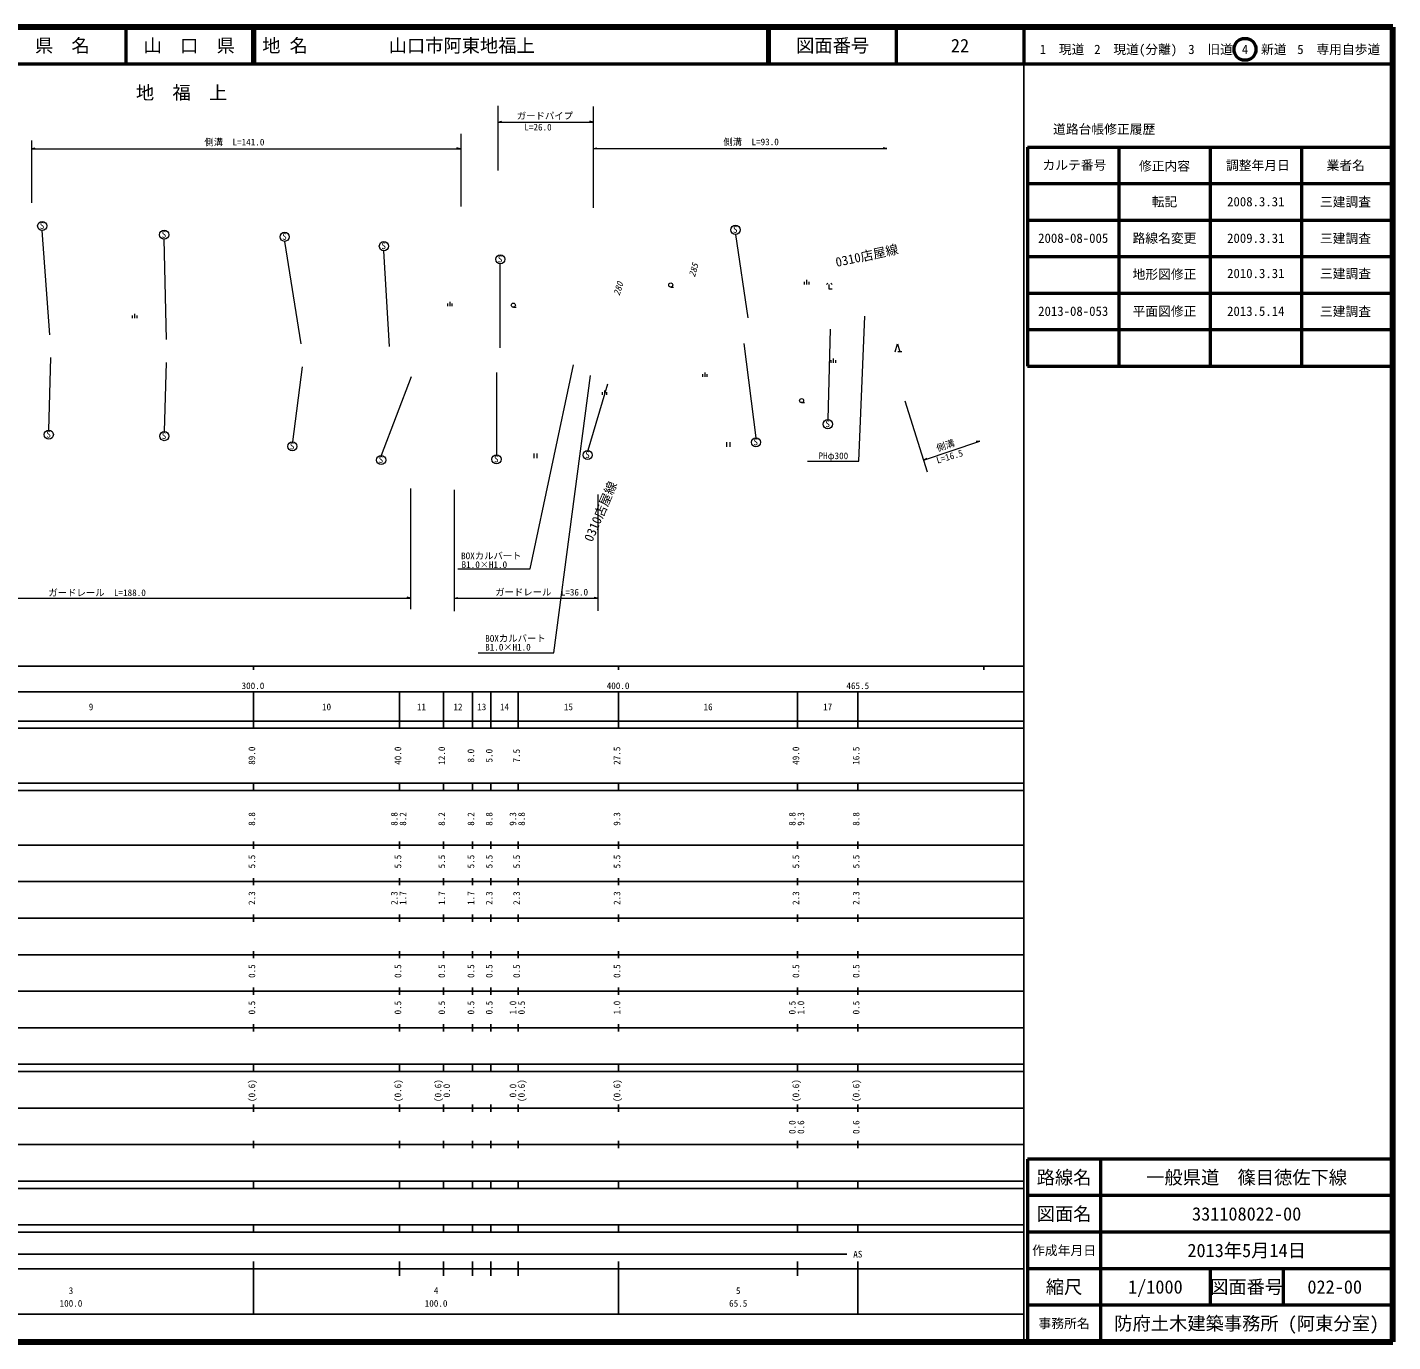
# Model space of a CAD drawing. Units: millimetres on the paper, with parts at other scales. Extents: x 40 to 680, y 20 to 380.
# Drawn here: x 306 to 680, y 20 to 380 of the extents above; entities that cross this region are included whole.
import ezdxf
from ezdxf.enums import TextEntityAlignment as Align

# ---------------------------------------------------------------- set-up
doc = ezdxf.new("R2010")
doc.units = ezdxf.units.MM
for name, color, linetype, lineweight in [('M-BGD', 7, 'Continuous', 13), ('M-STR-HTXT', 7, 'Continuous', 13), ('M-TTL', 2, 'Continuous', 140), ('M-TTL-BAND', 7, 'Continuous', 25), ('M-TTL-FRAM', 2, 'Continuous', 50), ('M-TTL-LINE', 7, 'Continuous', 50)]:
    doc.layers.add(name, color=color, linetype=linetype, lineweight=lineweight)
doc.layers.add('M-BMK-HTXT', color=7, linetype='Continuous')
doc.layers.add('M-TTL-TXT', color=7, linetype='Continuous')
doc.styles.add('ＭＳ ゴシック', font='')
doc.styles.get('ＭＳ ゴシック').set_extended_font_data('MS Gothic')

msp = doc.modelspace()

# ---------------------------------------------------------------- linework, layer by layer
at = {"layer": 'M-BGD'}
for p, q in [((312.215, 295.786), (310.152, 324.341)), ((344.145, 294.506), (343.55, 321.928)), ((503.496, 300.388), (500.063, 323.289)), ((381.085, 293.309), (376.535, 321.373)), ((405.218, 292.53), (403.666, 318.815)), ((435.549, 292.169), (435.549, 315.213)), ((519.569, 309.544), (519.569, 310.794)), ((482.268, 308.867), (483.018, 308.867)), ((518.944, 309.544), (518.944, 310.294)), ((520.194, 309.544), (520.194, 310.294)), ((525.285, 309.914), (524.885, 309.514)), ((525.685, 308.314), (525.685, 309.514)), ((526.485, 308.314), (525.685, 308.314)), ((526.485, 309.514), (526.085, 309.914)), ((421.192, 303.593), (421.192, 304.343)), ((421.817, 303.593), (421.817, 304.843)), ((422.442, 303.593), (422.442, 304.343)), ((439.172, 303.326), (439.922, 303.326)), ((334.864, 300.309), (334.864, 301.059)), ((335.489, 300.309), (335.489, 301.559)), ((336.114, 300.309), (336.114, 301.059)), ((525.941, 297.294), (525.274, 272.55)), ((502.314, 293.442), (505.579, 267.596)), ((543.747, 291.098), (544.395, 293.261)), ((544.395, 293.261), (545.044, 291.098)), ((312.413, 289.53), (311.831, 269.692)), ((344.082, 288.218), (343.524, 269.282)), ((526.196, 288.065), (526.196, 288.815)), ((526.821, 288.065), (526.821, 289.315)), ((527.446, 288.065), (527.446, 288.815)), ((545.585, 291.098), (544.504, 291.098)), ((381.315, 287.022), (378.706, 266.472)), ((411.135, 284.257), (402.933, 262.733)), ((434.522, 285.475), (434.522, 262.936)), ((491.035, 284.234), (491.035, 284.984)), ((491.66, 284.234), (491.66, 285.484)), ((492.285, 284.234), (492.285, 284.984)), ((464.95, 282.25), (459.536, 264.108)), ((464.183, 279.312), (464.183, 280.562)), ((463.558, 279.312), (463.558, 280.062)), ((464.808, 279.312), (464.808, 280.062)), ((518.113, 277.195), (518.863, 277.195)), ((497.542, 266.416), (497.542, 265.116)), ((498.517, 265.116), (498.517, 266.416)), ((444.732, 263.269), (444.732, 261.969)), ((445.707, 261.969), (445.707, 263.269))]:
    msp.add_line(p, q, dxfattribs=at)
for centre, radius in [((310.128, 325.591), 1.25), ((499.996, 324.538), 1.25), ((343.526, 323.178), 1.25), ((376.523, 322.623), 1.25), ((403.703, 320.064), 1.25), ((435.58, 316.463), 1.25), ((482.268, 309.43), 0.562), ((439.172, 303.889), 0.562), ((518.113, 277.758), 0.562), ((311.925, 268.446), 1.25), ((343.545, 268.032), 1.25), ((525.298, 271.3), 1.25), ((378.61, 265.226), 1.25), ((505.603, 266.346), 1.25), ((402.954, 261.483), 1.25), ((434.544, 261.686), 1.25), ((459.519, 262.858), 1.25)]:
    msp.add_circle(centre, radius, dxfattribs=at)
at = {"layer": 'M-STR-HTXT'}
for p, q in [((434.972, 340.801), (434.972, 358.495)), ((461.065, 358.296), (461.065, 330.585)), ((434.972, 353.997), (435.972, 354.247)), ((434.972, 353.997), (461.065, 353.997)), ((461.065, 353.997), (460.065, 354.247)), ((307.176, 349.009), (307.176, 331.914)), ((424.775, 350.798), (424.775, 330.903)), ((307.176, 346.71), (308.176, 346.96)), ((307.176, 346.71), (424.642, 346.71)), ((424.642, 346.71), (423.642, 346.96)), ((461.065, 346.771), (462.065, 347.021)), ((461.065, 346.771), (541.45, 346.771)), ((541.45, 346.771), (540.45, 347.021)), ((546.406, 277.725), (552.537, 258.22)), ((551.538, 261.398), (566.918, 266.632)), ((566.918, 266.632), (565.891, 266.547)), ((551.538, 261.398), (552.404, 261.957)), ((411.039, 253.704), (411.039, 220.639)), ((422.996, 253.363), (422.996, 220.072)), ((462.285, 252.013), (462.285, 220.222)), ((225.867, 223.671), (411.039, 223.671)), ((411.039, 223.671), (410.039, 223.921)), ((422.996, 223.613), (423.996, 223.863)), ((422.996, 223.613), (462.285, 223.613)), ((462.285, 223.613), (461.285, 223.863))]:
    msp.add_line(p, q, dxfattribs=at)
for points in [[(519.688, 261.175), (533.825, 261.175), (535.467, 300.851)], [(423.927, 231.635), (443.749, 231.635), (455.596, 287.576)], [(429.561, 208.696), (450.22, 208.696), (460.334, 284.622)]]:
    msp.add_lwpolyline(points, dxfattribs=at)
at = {"layer": 'M-TTL'}
for p, q in [((680, 380), (40, 380)), ((680, 20), (680, 380)), ((40, 20), (680, 20))]:
    msp.add_line(p, q, dxfattribs=at)
at = {"layer": 'M-TTL-BAND'}
for p, q in [((579, 20), (579, 370)), ((40, 205), (579, 205)), ((368, 205), (368, 204)), ((468, 205), (468, 204)), ((568, 205), (568, 204)), ((68, 198), (579, 198)), ((368, 188), (368, 198)), ((408, 188), (408, 198)), ((420, 188), (420, 198)), ((428, 188), (428, 198)), ((433, 188), (433, 198)), ((440.5, 188), (440.5, 198)), ((468, 188), (468, 198)), ((517, 188), (517, 198)), ((533.5, 188), (533.5, 198)), ((40, 190), (579, 190)), ((40, 188), (579, 188)), ((40, 173), (579, 173)), ((368, 171), (368, 173)), ((408, 171), (408, 173)), ((420, 171), (420, 173)), ((428, 171), (428, 173)), ((433, 171), (433, 173)), ((440.5, 171), (440.5, 173)), ((468, 171), (468, 173)), ((517, 171), (517, 173)), ((533.5, 171), (533.5, 173)), ((40, 171), (579, 171)), ((40, 156), (579, 156)), ((368, 155), (368, 157)), ((408, 155), (408, 157)), ((420, 155), (420, 157)), ((428, 155), (428, 157)), ((433, 155), (433, 157)), ((440.5, 155), (440.5, 157)), ((468, 155), (468, 157)), ((517, 155), (517, 157)), ((533.5, 155), (533.5, 157)), ((46, 146), (579, 146)), ((368, 145), (368, 147)), ((408, 145), (408, 147)), ((420, 145), (420, 147)), ((428, 145), (428, 147)), ((433, 145), (433, 147)), ((440.5, 145), (440.5, 147)), ((468, 145), (468, 147)), ((517, 145), (517, 147)), ((533.5, 145), (533.5, 147)), ((52, 136), (579, 136)), ((368, 135), (368, 137)), ((408, 135), (408, 137)), ((420, 135), (420, 137)), ((428, 135), (428, 137)), ((433, 135), (433, 137)), ((440.5, 135), (440.5, 137)), ((468, 135), (468, 137)), ((517, 135), (517, 137)), ((533.5, 135), (533.5, 137)), ((46, 126), (579, 126)), ((368, 125), (368, 127)), ((408, 125), (408, 127)), ((420, 125), (420, 127)), ((428, 125), (428, 127)), ((433, 125), (433, 127)), ((440.5, 125), (440.5, 127)), ((468, 125), (468, 127)), ((517, 125), (517, 127)), ((533.5, 125), (533.5, 127)), ((52, 116), (579, 116)), ((368, 115), (368, 117)), ((408, 115), (408, 117)), ((420, 115), (420, 117)), ((428, 115), (428, 117)), ((433, 115), (433, 117)), ((440.5, 115), (440.5, 117)), ((468, 115), (468, 117)), ((517, 115), (517, 117)), ((533.5, 115), (533.5, 117)), ((46, 106), (579, 106)), ((368, 105), (368, 107)), ((408, 105), (408, 107)), ((420, 105), (420, 107)), ((428, 105), (428, 107)), ((433, 105), (433, 107)), ((440.5, 105), (440.5, 107)), ((468, 105), (468, 107)), ((517, 105), (517, 107)), ((533.5, 105), (533.5, 107)), ((40, 96), (579, 96)), ((40, 94), (579, 94)), ((368, 94), (368, 96)), ((408, 94), (408, 96)), ((420, 94), (420, 96)), ((428, 94), (428, 96)), ((433, 94), (433, 96)), ((440.5, 94), (440.5, 96)), ((468, 94), (468, 96)), ((517, 94), (517, 96)), ((533.5, 94), (533.5, 96)), ((49, 84), (579, 84)), ((368, 83), (368, 85)), ((408, 83), (408, 85)), ((420, 83), (420, 85)), ((428, 83), (428, 85)), ((433, 83), (433, 85)), ((440.5, 83), (440.5, 85)), ((468, 83), (468, 85)), ((517, 83), (517, 85)), ((533.5, 83), (533.5, 85)), ((368, 73), (368, 75)), ((408, 73), (408, 75)), ((420, 73), (420, 75)), ((428, 73), (428, 75)), ((433, 73), (433, 75)), ((440.5, 73), (440.5, 75)), ((468, 73), (468, 75)), ((517, 73), (517, 75)), ((533.5, 73), (533.5, 75)), ((40, 74), (579, 74)), ((40, 64), (579, 64)), ((368, 62), (368, 64)), ((408, 62), (408, 64)), ((420, 62), (420, 64)), ((428, 62), (428, 64)), ((433, 62), (433, 64)), ((440.5, 62), (440.5, 64)), ((468, 62), (468, 64)), ((517, 62), (517, 64)), ((533.5, 62), (533.5, 64)), ((40, 62), (579, 62)), ((40, 52), (579, 52)), ((40, 50), (579, 50)), ((368, 50), (368, 52)), ((408, 50), (408, 52)), ((420, 50), (420, 52)), ((428, 50), (428, 52)), ((433, 50), (433, 52)), ((440.5, 50), (440.5, 52)), ((468, 50), (468, 52)), ((517, 50), (517, 52)), ((533.5, 50), (533.5, 52)), ((71, 44), (530.5, 44)), ((368, 27.5), (368, 42)), ((408, 38), (408, 42)), ((420, 38), (420, 42)), ((428, 38), (428, 42)), ((433, 38), (433, 42)), ((440.5, 38), (440.5, 42)), ((468, 27.5), (468, 42)), ((517, 38), (517, 42)), ((533.5, 27.5), (533.5, 42)), ((40, 40), (579, 40)), ((68, 27.5), (579, 27.5))]:
    msp.add_line(p, q, dxfattribs=at)
at = {"layer": 'M-TTL-FRAM'}
for p, q in [((580, 347.197), (580, 287.197)), ((580, 347.197), (680, 347.197)), ((580, 287.197), (680, 287.197)), ((680, 70), (580, 70)), ((580, 70), (580, 20))]:
    msp.add_line(p, q, dxfattribs=at)
at = {"layer": 'M-TTL-LINE'}
for p, q in [((333, 380), (333, 370)), ((367.75, 380), (367.75, 370)), ((368.25, 380), (368.25, 370)), ((508.747, 380), (508.747, 370)), ((509.247, 380), (509.247, 370)), ((543.997, 380), (543.997, 370)), ((579, 380), (579, 370)), ((40, 370), (680, 370)), ((605, 347.197), (605, 287.197)), ((630, 347.197), (630, 287.197)), ((655, 347.197), (655, 287.197)), ((580, 337.197), (680, 337.197)), ((580, 327.197), (680, 327.197)), ((580, 317.197), (680, 317.197)), ((580, 307.197), (680, 307.197)), ((580, 297.197), (680, 297.197)), ((600, 70), (600, 20)), ((680, 60), (580, 60)), ((680, 50), (580, 50)), ((680, 40), (580, 40)), ((630, 40), (630, 30)), ((650, 40), (650, 30)), ((680, 30), (580, 30))]:
    msp.add_line(p, q, dxfattribs=at)
msp.add_circle((639.541, 373.958), 3, dxfattribs=at)

# ---------------------------------------------------------------- texts
at = {"layer": 'M-BGD', "style": 'ＭＳ ゴシック'}
for p in [(309.449, 324.217), (499.317, 323.164), (342.847, 321.804), (375.844, 321.25), (403.025, 318.691), (434.902, 315.089), (311.247, 267.072), (524.62, 269.927), (342.867, 266.658), (377.932, 263.852), (504.924, 264.973), (402.276, 260.109), (433.865, 260.313), (458.84, 261.484)]:
    msp.add_text('S', height=1.833, dxfattribs=at).set_placement(p, align=Align.BOTTOM_LEFT)
for rotation, p in [(12.329, (535.978, 317.478)), (66.888, (463.024, 247.41))]:
    msp.add_text('0310店屋線', height=2.566, rotation=rotation, dxfattribs=at).set_placement(p, align=Align.MIDDLE_CENTER)
at = {"layer": 'M-BGD', "style": 'ＭＳ ゴシック', "oblique": 15}
for s, rotation, p in [('285', 73.987, (488.508, 313.487)), ('280', 73.607, (467.899, 308.398))]:
    msp.add_text(s, height=1.833, rotation=rotation, dxfattribs=at).set_placement(p, align=Align.MIDDLE_CENTER)
at = {"layer": 'M-BMK-HTXT', "style": 'ＭＳ ゴシック'}
msp.add_text('地\u3000福\u3000上', height=3.666, dxfattribs=at).set_placement((348.3, 362.095), align=Align.MIDDLE_CENTER)
at = {"layer": 'M-STR-HTXT', "style": 'ＭＳ ゴシック'}
for s, p in [('ガードパイプ', (440.106, 354.273)), ('L=26.0', (442.168, 351.193)), ('側溝\u3000L=141.0', (354.554, 347.095)), ('側溝\u3000L=93.0', (496.684, 347.156)), ('ガードレール\u3000L=188.0', (311.813, 223.671)), ('ガードレール\u3000L=36.0', (434.184, 223.824))]:
    msp.add_text(s, height=1.833, dxfattribs=at).set_placement(p, align=Align.BOTTOM_LEFT)
for s, rotation, p in [('側溝', 18.794, (555.548, 263.23)), ('L=16.5', 16.756, (555.482, 259.954))]:
    msp.add_text(s, height=1.833, rotation=rotation, dxfattribs=at).set_placement(p, align=Align.BOTTOM_LEFT)
for s, p in [('PHφ300', (526.812, 262.639)), ('BOXカルバート', (433.129, 235.235)), ('B1.0×H1.0', (431.224, 232.841)), ('BOXカルバート', (439.747, 212.612)), ('B1.0×H1.0', (437.685, 210.217))]:
    msp.add_text(s, height=1.833, dxfattribs=at).set_placement(p, align=Align.MIDDLE_CENTER)
at = {"layer": 'M-TTL-BAND', "style": 'ＭＳ ゴシック'}
for s, p in [('300.0', (367.844, 198.195)), ('400.0', (467.844, 198.195)), ('465.5', (533.5, 198.195)), ('9', (323.5, 192.405)), ('10', (388, 192.405)), ('11', (414, 192.405)), ('12', (424, 192.405)), ('13', (430.5, 192.405)), ('14', (436.75, 192.405)), ('15', (454.25, 192.405)), ('16', (492.5, 192.405)), ('17', (525.25, 192.405)), ('AS', (533.5, 42.5)), ('3', (318, 32.523)), ('4', (418, 32.523)), ('5', (500.75, 32.523)), ('100.0', (318, 29.033)), ('100.0', (418, 29.033)), ('65.5', (500.75, 29.033))]:
    msp.add_text(s, height=1.833, dxfattribs=at).set_placement(p, align=Align.BOTTOM_CENTER)
for s, p in [('89.0', (369, 180.5)), ('40.0', (409, 180.5)), ('12.0', (421, 180.5)), ('8.0', (429, 180.5)), ('5.0', (434, 180.5)), ('7.5', (441.5, 180.5)), ('27.5', (469, 180.5)), ('49.0', (518, 180.5)), ('16.5', (534.5, 180.5)), ('8.8', (369, 163.174)), ('8.8', (408, 163.174)), ('8.2', (410.37, 163.174)), ('8.2', (421, 163.174)), ('8.2', (429, 163.174)), ('8.8', (434, 163.174)), ('9.3', (440.5, 163.174)), ('8.8', (442.87, 163.174)), ('9.3', (469, 163.174)), ('8.8', (517, 163.174)), ('9.3', (519.37, 163.174)), ('8.8', (534.5, 163.174)), ('5.5', (369, 151.5)), ('5.5', (409, 151.5)), ('5.5', (421, 151.5)), ('5.5', (429, 151.5)), ('5.5', (434, 151.5)), ('5.5', (441.5, 151.5)), ('5.5', (469, 151.5)), ('5.5', (518, 151.5)), ('5.5', (534.5, 151.5)), ('2.3', (369, 141.5)), ('2.3', (408, 141.5)), ('1.7', (410.37, 141.5)), ('1.7', (421, 141.5)), ('1.7', (429, 141.5)), ('2.3', (434, 141.5)), ('2.3', (441.5, 141.5)), ('2.3', (469, 141.5)), ('2.3', (518, 141.5)), ('2.3', (534.5, 141.5)), ('0.5', (369, 121.5)), ('0.5', (409, 121.5)), ('0.5', (421, 121.5)), ('0.5', (429, 121.5)), ('0.5', (434, 121.5)), ('0.5', (441.5, 121.5)), ('0.5', (469, 121.5)), ('0.5', (518, 121.5)), ('0.5', (534.5, 121.5)), ('0.5', (369, 111.5)), ('0.5', (409, 111.5)), ('0.5', (421, 111.5)), ('0.5', (429, 111.5)), ('0.5', (434, 111.5)), ('1.0', (440.5, 111.5)), ('0.5', (442.87, 111.5)), ('1.0', (469, 111.5)), ('0.5', (517, 111.5)), ('1.0', (519.37, 111.5)), ('0.5', (534.5, 111.5)), ('(0.6)', (369, 88.764)), ('(0.6)', (409, 88.764)), ('(0.6)', (420, 88.764)), ('0.0', (422.37, 88.764)), ('0.0', (440.5, 88.764)), ('(0.6)', (442.87, 88.764)), ('(0.6)', (469, 88.764)), ('(0.6)', (518, 88.764)), ('(0.6)', (534.5, 88.764)), ('0.0', (517, 78.764)), ('0.6', (519.37, 78.764)), ('0.6', (534.5, 78.764))]:
    msp.add_text(s, height=1.833, rotation=90, dxfattribs=at).set_placement(p, align=Align.BOTTOM_CENTER)
at = {"layer": 'M-TTL-TXT', "style": 'ＭＳ ゴシック'}
for s, height, p in [('県\u3000名', 3.666, (315.625, 375)), ('山\u3000口\u3000県', 3.666, (350.375, 375)), ('図面番号', 3.666, (526.622, 375)), ('22', 3.666, (561.497, 375)), ('1\u3000現道', 2.566, (589.448, 373.958)), ('2\u3000現道(分離)', 2.566, (609.619, 373.958)), ('3\u3000旧道', 2.566, (630.121, 373.958)), ('4\u3000新道', 2.566, (644.824, 373.958)), ('5\u3000専用自歩道', 2.566, (665.228, 373.958)), ('道路台帳修正履歴', 2.566, (600.968, 352.113)), ('カルテ番号', 2.566, (592.839, 342.277)), ('修正内容', 2.566, (617.509, 342.023)), ('調整年月日', 2.566, (643.089, 342.197)), ('業者名', 2.566, (667.134, 342.197)), ('転記', 2.566, (617.5, 332.245)), ('2008.3.31', 2.566, (642.5, 332.245)), ('三建調査', 2.566, (667.077, 332.189)), ('2008-08-005', 2.566, (592.5, 322.245)), ('路線名変更', 2.566, (617.5, 322.245)), ('2009.3.31', 2.566, (642.5, 322.245)), ('三建調査', 2.566, (667.077, 322.189)), ('三建調査', 2.566, (667.077, 312.543)), ('地形図修正', 2.566, (617.5, 312.367)), ('2010.3.31', 2.566, (642.5, 312.6)), ('2013-08-053', 2.566, (592.5, 302.245)), ('平面図修正', 2.566, (617.5, 302.245)), ('2013.5.14', 2.566, (642.5, 302.245)), ('三建調査', 2.566, (667.077, 302.189)), ('路線名', 3.666, (590, 65)), ('路線名', 3.666, (590, 65)), ('一般県道\u3000篠目徳佐下線', 3.666, (640, 65)), ('図面名', 3.666, (590, 55)), ('図面名', 3.666, (590, 55)), ('331108022-00', 3.666, (640, 55)), ('作成年月日', 2.566, (590, 45)), ('作成年月日', 2.566, (590, 45)), ('2013年5月14日', 3.666, (640, 45)), ('縮尺', 3.666, (590, 35)), ('縮尺', 3.666, (590, 35)), ('1/1000', 3.666, (615, 35)), ('図面番号', 3.666, (640, 35)), ('図面番号', 3.666, (640, 35)), ('022-00', 3.666, (664.125, 35)), ('事務所名', 2.566, (590, 25)), ('事務所名', 2.566, (590, 25)), ('防府土木建築事務所 (阿東分室)', 3.666, (640, 25))]:
    msp.add_text(s, height=height, dxfattribs=at).set_placement(p, align=Align.MIDDLE_CENTER)
for s, p in [('地 名', (370.38, 375)), ('山口市阿東地福上', (405.024, 375))]:
    msp.add_text(s, height=3.666, dxfattribs=at).set_placement(p, align=Align.MIDDLE_LEFT)

doc.saveas('drawing.dxf')
